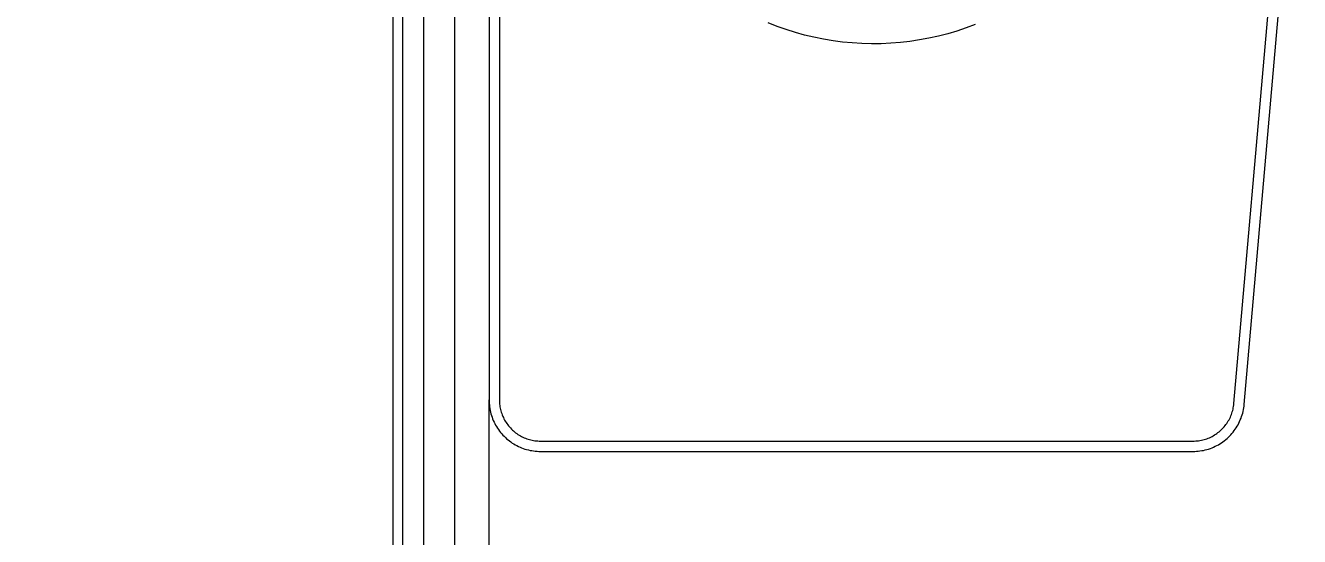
# Model space of a CAD drawing. Header units: millimetres. Extents: x -279 to 4999, y 61 to 3536.
# Drawn here: x 2640.4 to 2764.2, y 1627.1 to 1676.7 of the extents above; entities that cross this region are included whole.
import ezdxf

# ---------------------------------------------------------------- set-up
doc = ezdxf.new("R2010")
doc.units = ezdxf.units.MM
doc.layers.add('ZANO_R', color=7, linetype='Continuous', lineweight=0)
doc.layers.add('ZANO_W', color=1, linetype='Continuous', lineweight=0)
doc.styles.add('Arial', font='arial.ttf')
doc.styles.get("Standard").update_dxf_attribs({"font": 'ARIALUNI.TTF'})
doc.dimstyles.new('pl i ang', dxfattribs={"dimtxt": 50, "dimasz": 50, "dimexe": 1.25, "dimexo": 0.625, "dimgap": 10, "dimtad": 1, "dimtoh": 1, "dimtxsty": 'Standard', "dimcen": 2.5, "dimclrd": 1, "dimclre": 1, "dimclrt": 1, "dimadec": 0, "dimazin": 0, "dimtfac": 1, "dimtmove": 0, "dimatfit": 3, "dimfxl": 1, "dimarcsym": 1})

# ---------------------------------------------------------------- blocks, each defined once
blk = doc.blocks.new('*D426')
at = {"layer": 'ZANO_W', "color": 1, "lineweight": -2}
for p, q in [((2672.1, 1910.66), (2624.54, 1910.66)), ((2634.54, 1870.66), (2634.54, 1532.66)), ((2672.1, 1492.66), (2624.54, 1492.66))]:
    blk.add_line(p, q, dxfattribs=at)
at = {"layer": 'ZANO_W', "color": 1}
for points in [[(2641.21, 1870.66), (2627.87, 1870.66), (2634.54, 1910.66)], [(2627.87, 1532.66), (2641.21, 1532.66), (2634.54, 1492.66)]]:
    blk.add_solid(points, dxfattribs=at)
at = {"layer": 'ZANO_W', "color": 1, "insert": (2604.46, 1701.66), "char_height": 40, "attachment_point": 5, "rotation": 90, "style": 'Arial'}
blk.add_mtext('421', dxfattribs=at)

msp = doc.modelspace()

# ---------------------------------------------------------------- linework, layer by layer
at = {"layer": 'ZANO_R'}
for p, q in [((2679.1, 1907.66), (2679.1, 1495.66)), ((2682.1, 1907.66), (2682.1, 1495.66)), ((2676.1, 1902.24), (2676.1, 1501.07)), ((2677.1, 1500.66), (2677.1, 1902.66)), ((2685.46, 1760.4), (2685.46, 1640.4)), ((2686.46, 1760.4), (2686.46, 1640.4)), ((2757.81, 1640.05), (2763.18, 1701.44)), ((2758.81, 1639.96), (2764.18, 1701.4)), ((2713.43, 1676.64), (2712.56, 1676.99)), ((2732.68, 1676.81), (2731.8, 1676.49)), ((2714.31, 1676.33), (2713.43, 1676.64)), ((2715.21, 1676.05), (2714.31, 1676.33)), ((2716.11, 1675.8), (2715.21, 1676.05)), ((2717.02, 1675.59), (2716.11, 1675.8)), ((2717.94, 1675.4), (2717.02, 1675.59)), ((2729.1, 1675.69), (2728.19, 1675.49)), ((2730.01, 1675.92), (2729.1, 1675.69)), ((2730.91, 1676.19), (2730.01, 1675.92)), ((2731.8, 1676.49), (2730.91, 1676.19)), ((2718.87, 1675.25), (2717.94, 1675.4)), ((2719.79, 1675.12), (2718.87, 1675.25)), ((2720.73, 1675.04), (2719.79, 1675.12)), ((2721.66, 1674.98), (2720.73, 1675.04)), ((2722.6, 1674.95), (2721.66, 1674.98)), ((2723.54, 1674.96), (2722.6, 1674.95)), ((2724.47, 1675), (2723.54, 1674.96)), ((2725.41, 1675.08), (2724.47, 1675)), ((2726.34, 1675.18), (2725.41, 1675.08)), ((2727.27, 1675.32), (2726.34, 1675.18)), ((2728.19, 1675.49), (2727.27, 1675.32)), ((2685.46, 1640.4), (2685.46, 1640.23)), ((2685.46, 1639.9), (2685.46, 1640.4)), ((2685.46, 1640.23), (2685.47, 1640.05)), ((2685.46, 1639.9), (2685.48, 1639.9)), ((2685.46, 1415.29), (2685.46, 1639.9)), ((2685.47, 1640.05), (2685.49, 1639.88)), ((2685.49, 1639.88), (2685.51, 1639.71)), ((2685.51, 1639.71), (2685.53, 1639.55)), ((2686.46, 1640.4), (2686.46, 1640.26)), ((2686.46, 1640.26), (2686.47, 1640.12)), ((2686.47, 1640.12), (2686.48, 1639.99)), ((2686.48, 1639.99), (2686.5, 1639.85)), ((2686.5, 1639.85), (2686.52, 1639.72)), ((2686.52, 1639.72), (2686.54, 1639.58)), ((2757.75, 1639.64), (2757.78, 1639.77)), ((2757.78, 1639.77), (2757.8, 1639.91)), ((2757.8, 1639.91), (2757.81, 1640.05)), ((2758.76, 1639.62), (2758.79, 1639.79)), ((2758.79, 1639.79), (2758.81, 1639.96)), ((2685.53, 1639.55), (2685.56, 1639.38)), ((2685.56, 1639.38), (2685.6, 1639.21)), ((2685.6, 1639.21), (2685.64, 1639.05)), ((2685.64, 1639.05), (2685.69, 1638.88)), ((2685.69, 1638.88), (2685.75, 1638.72)), ((2685.75, 1638.72), (2685.81, 1638.56)), ((2685.81, 1638.56), (2685.87, 1638.4)), ((2686.54, 1639.58), (2686.57, 1639.45)), ((2686.57, 1639.45), (2686.61, 1639.32)), ((2686.61, 1639.32), (2686.65, 1639.19)), ((2686.65, 1639.19), (2686.69, 1639.06)), ((2686.69, 1639.06), (2686.74, 1638.93)), ((2686.74, 1638.93), (2686.79, 1638.8)), ((2686.79, 1638.8), (2686.85, 1638.68)), ((2686.85, 1638.68), (2686.91, 1638.56)), ((2686.91, 1638.56), (2686.97, 1638.44)), ((2686.97, 1638.44), (2687.04, 1638.32)), ((2757.26, 1638.35), (2757.33, 1638.47)), ((2757.33, 1638.47), (2757.4, 1638.6)), ((2757.4, 1638.6), (2757.46, 1638.72)), ((2757.46, 1638.72), (2757.51, 1638.85)), ((2757.51, 1638.85), (2757.56, 1638.97)), ((2757.56, 1638.97), (2757.61, 1639.1)), ((2757.61, 1639.1), (2757.65, 1639.24)), ((2757.65, 1639.24), (2757.69, 1639.37)), ((2757.69, 1639.37), (2757.72, 1639.5)), ((2757.72, 1639.5), (2757.75, 1639.64)), ((2758.36, 1638.3), (2758.43, 1638.46)), ((2758.43, 1638.46), (2758.5, 1638.62)), ((2758.5, 1638.62), (2758.56, 1638.78)), ((2758.56, 1638.78), (2758.61, 1638.95)), ((2758.61, 1638.95), (2758.66, 1639.11)), ((2758.66, 1639.11), (2758.7, 1639.28)), ((2758.7, 1639.28), (2758.73, 1639.45)), ((2758.73, 1639.45), (2758.76, 1639.62)), ((2685.87, 1638.4), (2685.94, 1638.25)), ((2685.94, 1638.25), (2686.02, 1638.1)), ((2686.02, 1638.1), (2686.1, 1637.95)), ((2686.1, 1637.95), (2686.19, 1637.8)), ((2686.19, 1637.8), (2686.28, 1637.65)), ((2686.28, 1637.65), (2686.37, 1637.51)), ((2686.37, 1637.51), (2686.47, 1637.37)), ((2686.47, 1637.37), (2686.58, 1637.24)), ((2686.58, 1637.24), (2686.69, 1637.11)), ((2687.04, 1638.32), (2687.11, 1638.2)), ((2687.11, 1638.2), (2687.19, 1638.09)), ((2687.19, 1638.09), (2687.27, 1637.98)), ((2687.27, 1637.98), (2687.36, 1637.87)), ((2687.36, 1637.87), (2687.44, 1637.77)), ((2687.44, 1637.77), (2687.54, 1637.67)), ((2687.54, 1637.67), (2687.63, 1637.57)), ((2687.63, 1637.57), (2687.73, 1637.47)), ((2687.73, 1637.47), (2687.83, 1637.38)), ((2687.83, 1637.38), (2687.93, 1637.29)), ((2687.93, 1637.29), (2688.04, 1637.21)), ((2688.04, 1637.21), (2688.15, 1637.13)), ((2756.15, 1637.14), (2756.26, 1637.22)), ((2756.26, 1637.22), (2756.37, 1637.31)), ((2756.37, 1637.31), (2756.48, 1637.4)), ((2756.48, 1637.4), (2756.58, 1637.49)), ((2756.58, 1637.49), (2756.68, 1637.59)), ((2756.68, 1637.59), (2756.77, 1637.69)), ((2756.77, 1637.69), (2756.86, 1637.79)), ((2756.86, 1637.79), (2756.95, 1637.9)), ((2756.95, 1637.9), (2757.03, 1638.01)), ((2757.03, 1638.01), (2757.12, 1638.12)), ((2757.12, 1638.12), (2757.19, 1638.24)), ((2757.19, 1638.24), (2757.26, 1638.35)), ((2757.62, 1637.14), (2757.73, 1637.28)), ((2757.73, 1637.28), (2757.84, 1637.41)), ((2757.84, 1637.41), (2757.94, 1637.55)), ((2757.94, 1637.55), (2758.03, 1637.7)), ((2758.03, 1637.7), (2758.12, 1637.84)), ((2758.12, 1637.84), (2758.21, 1637.99)), ((2758.21, 1637.99), (2758.29, 1638.15)), ((2758.29, 1638.15), (2758.36, 1638.3)), ((2686.69, 1637.11), (2686.8, 1636.98)), ((2686.8, 1636.98), (2686.92, 1636.86)), ((2686.92, 1636.86), (2687.05, 1636.74)), ((2687.05, 1636.74), (2687.17, 1636.63)), ((2687.17, 1636.63), (2687.3, 1636.52)), ((2687.3, 1636.52), (2687.44, 1636.41)), ((2687.44, 1636.41), (2687.58, 1636.31)), ((2687.58, 1636.31), (2687.72, 1636.21)), ((2687.72, 1636.21), (2687.86, 1636.12)), ((2687.86, 1636.12), (2688.01, 1636.04)), ((2688.01, 1636.04), (2688.16, 1635.96)), ((2688.15, 1637.13), (2688.27, 1637.05)), ((2688.16, 1635.96), (2688.31, 1635.88)), ((2688.27, 1637.05), (2688.38, 1636.98)), ((2688.38, 1636.98), (2688.5, 1636.91)), ((2688.5, 1636.91), (2688.62, 1636.84)), ((2688.62, 1636.84), (2688.74, 1636.78)), ((2688.74, 1636.78), (2688.87, 1636.73)), ((2688.87, 1636.73), (2688.99, 1636.67)), ((2688.99, 1636.67), (2689.12, 1636.63)), ((2689.12, 1636.63), (2689.25, 1636.58)), ((2689.25, 1636.58), (2689.38, 1636.54)), ((2689.38, 1636.54), (2689.51, 1636.51)), ((2689.51, 1636.51), (2689.65, 1636.48)), ((2689.65, 1636.48), (2689.78, 1636.45)), ((2689.78, 1636.45), (2689.91, 1636.43)), ((2689.91, 1636.43), (2690.05, 1636.42)), ((2690.05, 1636.42), (2690.19, 1636.41)), ((2690.19, 1636.41), (2690.32, 1636.4)), ((2690.32, 1636.4), (2690.46, 1636.4)), ((2690.46, 1636.4), (2753.82, 1636.4)), ((2753.82, 1636.4), (2753.96, 1636.4)), ((2753.96, 1636.4), (2754.1, 1636.41)), ((2754.1, 1636.41), (2754.24, 1636.42)), ((2754.24, 1636.42), (2754.38, 1636.43)), ((2754.38, 1636.43), (2754.51, 1636.46)), ((2754.51, 1636.46), (2754.65, 1636.48)), ((2754.65, 1636.48), (2754.78, 1636.51)), ((2754.78, 1636.51), (2754.91, 1636.55)), ((2754.91, 1636.55), (2755.05, 1636.59)), ((2755.05, 1636.59), (2755.18, 1636.63)), ((2755.18, 1636.63), (2755.31, 1636.68)), ((2755.31, 1636.68), (2755.43, 1636.73)), ((2755.43, 1636.73), (2755.56, 1636.79)), ((2755.56, 1636.79), (2755.68, 1636.85)), ((2755.68, 1636.85), (2755.8, 1636.92)), ((2755.8, 1636.92), (2755.92, 1636.99)), ((2755.92, 1636.99), (2756.04, 1637.06)), ((2755.99, 1635.89), (2756.15, 1635.97)), ((2756.04, 1637.06), (2756.15, 1637.14)), ((2756.15, 1635.97), (2756.3, 1636.05)), ((2756.3, 1636.05), (2756.45, 1636.14)), ((2756.45, 1636.14), (2756.59, 1636.23)), ((2756.59, 1636.23), (2756.73, 1636.33)), ((2756.73, 1636.33), (2756.87, 1636.43)), ((2756.87, 1636.43), (2757.01, 1636.54)), ((2757.01, 1636.54), (2757.14, 1636.65)), ((2757.14, 1636.65), (2757.27, 1636.77)), ((2757.27, 1636.77), (2757.39, 1636.89)), ((2757.39, 1636.89), (2757.51, 1637.01)), ((2757.51, 1637.01), (2757.62, 1637.14)), ((2688.31, 1635.88), (2688.47, 1635.81)), ((2688.47, 1635.81), (2688.62, 1635.74)), ((2688.62, 1635.74), (2688.78, 1635.68)), ((2688.78, 1635.68), (2688.95, 1635.63)), ((2688.95, 1635.63), (2689.11, 1635.58)), ((2689.11, 1635.58), (2689.28, 1635.54)), ((2689.28, 1635.54), (2689.44, 1635.5)), ((2689.44, 1635.5), (2689.61, 1635.47)), ((2689.61, 1635.47), (2689.78, 1635.44)), ((2689.78, 1635.44), (2689.95, 1635.42)), ((2689.95, 1635.42), (2690.12, 1635.41)), ((2690.12, 1635.41), (2690.29, 1635.4)), ((2690.29, 1635.4), (2690.46, 1635.4)), ((2690.46, 1635.4), (2753.82, 1635.4)), ((2753.82, 1635.4), (2754, 1635.4)), ((2754, 1635.4), (2754.17, 1635.41)), ((2754.17, 1635.41), (2754.34, 1635.42)), ((2754.34, 1635.42), (2754.51, 1635.44)), ((2754.51, 1635.44), (2754.68, 1635.47)), ((2754.68, 1635.47), (2754.85, 1635.5)), ((2754.85, 1635.5), (2755.02, 1635.54)), ((2755.02, 1635.54), (2755.19, 1635.58)), ((2755.19, 1635.58), (2755.35, 1635.63)), ((2755.35, 1635.63), (2755.52, 1635.69)), ((2755.52, 1635.69), (2755.68, 1635.75)), ((2755.68, 1635.75), (2755.84, 1635.82)), ((2755.84, 1635.82), (2755.99, 1635.89))]:
    msp.add_line(p, q, dxfattribs=at)

# ---------------------------------------------------------------- dimensions: what is measured, and where the dimension line sits
at = {"layer": 'ZANO_W'}
dim = msp.add_linear_dim(base=(2634.54, 1492.66), p1=(2682.1, 1910.66), p2=(2682.1, 1492.66), angle=90, text='421', dimstyle='pl i ang', override={"dimtxt": 40, "dimasz": 40, "dimexe": 10, "dimexo": 10, "dimtoh": 0, "dimdec": 0, "dimtxsty": 'Arial', "dimtdec": 0, "dimtmove": 1}, dxfattribs=at)
dim.commit()
dim.dimension.update_dxf_attribs({"geometry": '*D426', "text_midpoint": (2604.46, 1701.66)})

doc.saveas('drawing.dxf')
